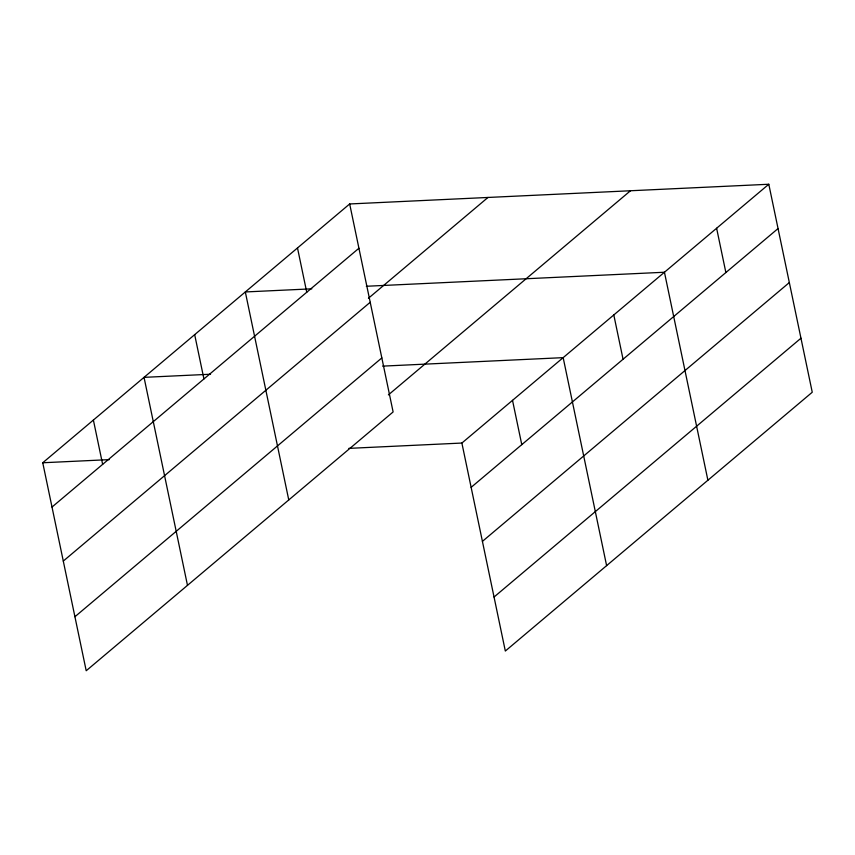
<?xml version="1.0" encoding="UTF-8"?>
<svg xmlns="http://www.w3.org/2000/svg" width="855" height="855" viewBox="0 0 855 855"><rect width="100%" height="100%" fill="white"/><g stroke="black" fill="none" stroke-linecap="round" stroke-linejoin="round"><path stroke-width="1.28" d="M349.674 203.96L393.118 411.95L86.205 670.748L42.75 462.758L349.674 203.96L768.795 184.253L812.25 392.242L505.326 651.04L461.882 443.05L768.795 184.253M52.005 507.058L358.918 248.26M368.441 298.256L487.981 197.452M63.291 561.072L370.204 302.275M74.919 616.733L381.832 357.924M388.384 394.892L630.488 190.751M471.137 487.35L778.05 228.552M482.423 541.365L789.336 282.567M494.051 597.025L800.964 338.217M311.808 288.83L245.321 291.95L288.766 499.94M366.335 286.265L664.442 272.243L707.897 480.232M210.533 374.234L144.035 377.354L187.48 585.344M382.623 366.132L563.167 357.647L606.612 565.636M42.75 462.758L109.248 459.637M348.84 448.373L461.882 443.05M716.618 228.253L725.874 272.542M613.805 314.95L623.06 359.239M512.519 400.354L521.774 444.643M297.497 247.961L306.742 292.25M194.673 334.658L203.928 378.947M93.387 420.062L102.643 464.351"/></g></svg>
